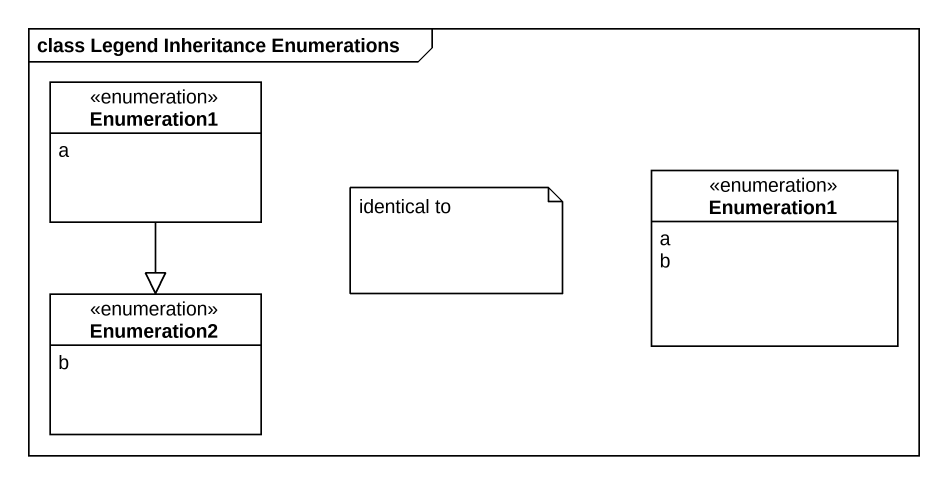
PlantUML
@startuml
mainframe class Legend Inheritance Enumerations
hide circle
hide empty members
enum Enumeration1 {
  a
}
enum "Enumeration1" as Enumeration1_2 {
  a
  b
}
enum Enumeration2 {
  b
}
Enumeration1 --|> Enumeration2
note as N1
  identical to
end note
@enduml
